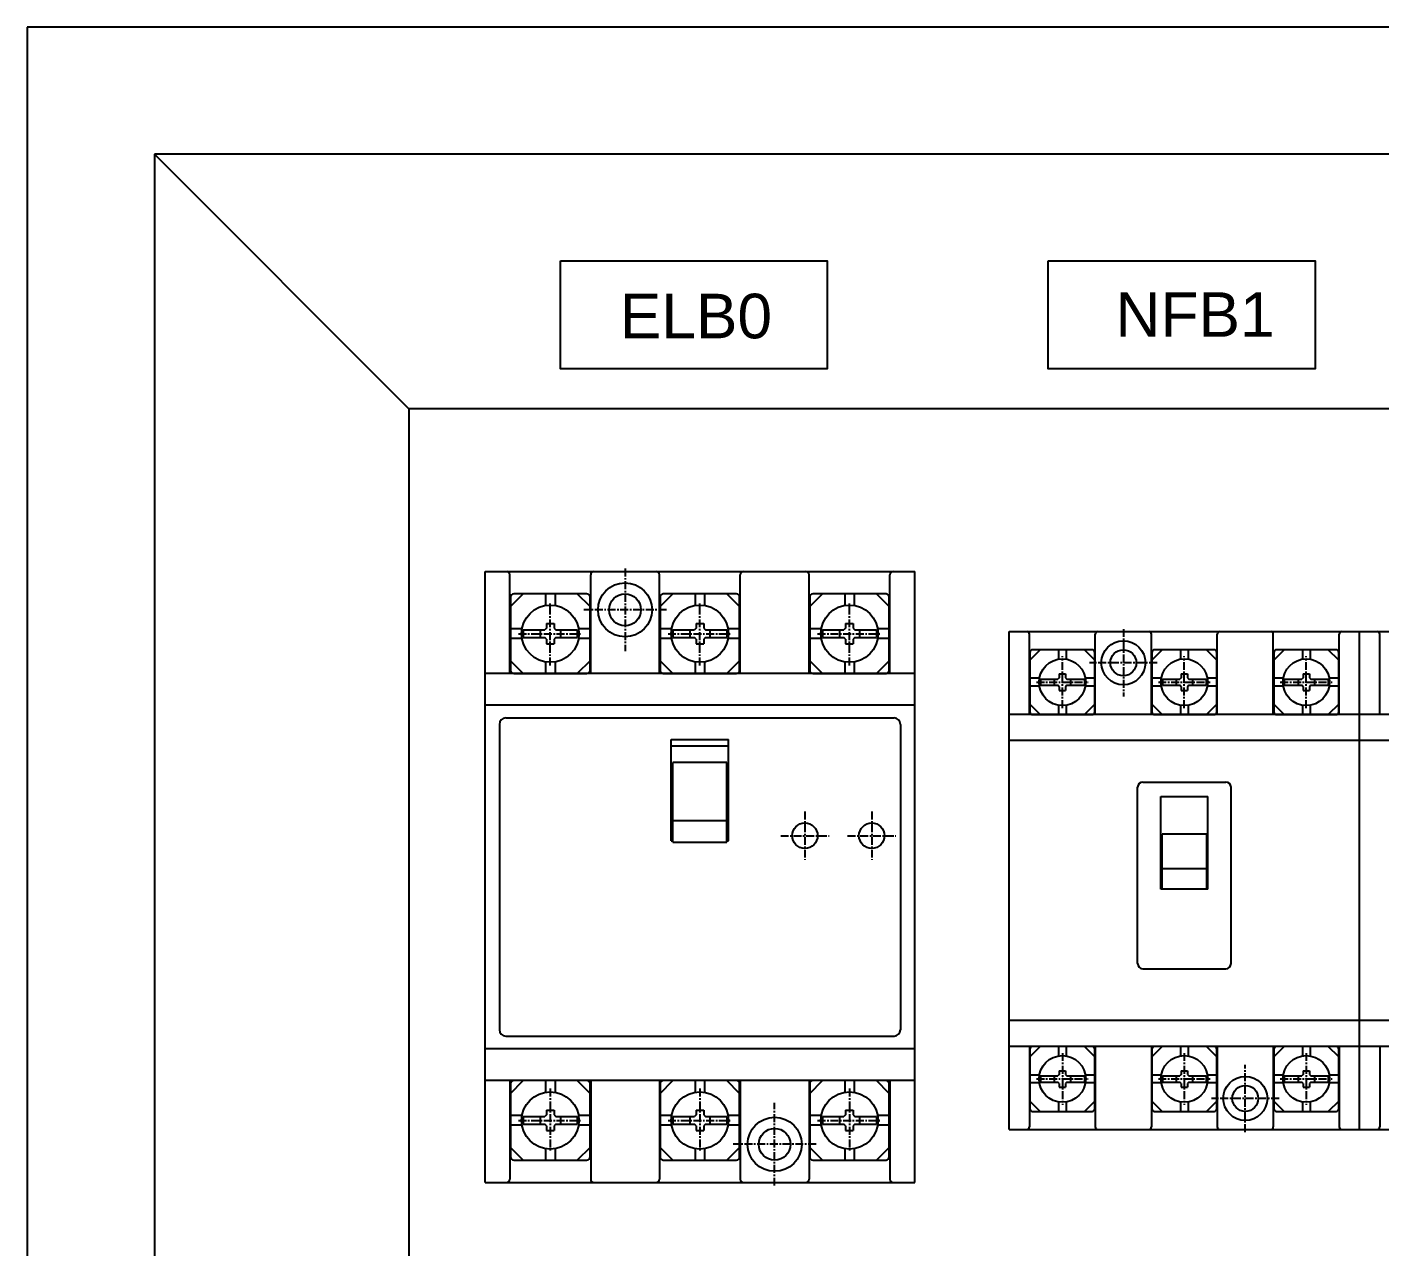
# Model space of a CAD drawing. Header units: millimetres. Extents: x 12275 to 14043, y 11466 to 13479.
# Drawn here: x 12834.3 to 13046.8, y 13168.9 to 13360.6 of the extents above; entities that cross this region are included whole.
import ezdxf

# ---------------------------------------------------------------- set-up
doc = ezdxf.new("R2010")
doc.units = ezdxf.units.MM
doc.linetypes.add('CENTER', pattern=[2, 1.25, -0.25, 0.25, -0.25])
for name, color, linetype in [('10', 4, 'Continuous'), ('13', 7, 'Continuous'), ('17', 2, 'CENTER'), ('24', 2, 'Continuous')]:
    doc.layers.add(name, color=color, linetype=linetype)
doc.styles.get("Standard").update_dxf_attribs({"font": 'arial.ttf'})

msp = doc.modelspace()

# ---------------------------------------------------------------- linework, layer by layer
at = {"color": 0}
for p, q in [((13334.27028, 13360.64673), (12834.27028, 13360.64673)), ((12834.27028, 13360.64673), (12834.27028, 12660.64673)), ((13314.27028, 13340.64673), (12854.27028, 13340.64673)), ((12854.27028, 13340.64673), (12854.27028, 12680.64673)), ((12854.27028, 13340.64673), (12894.27028, 13300.64673)), ((13274.27028, 13300.64673), (12894.27028, 13300.64673)), ((12894.27028, 13300.64673), (12894.27028, 12720.64673))]:
    msp.add_line(p, q, dxfattribs=at)
for points in [[(12918.05444, 13323.92623), (12959.95191, 13323.92623), (12959.95191, 13306.95059), (12918.05444, 13306.95059)], [(12994.70506, 13323.92623), (13036.60253, 13323.92623), (13036.60253, 13306.95059), (12994.70506, 13306.95059)]]:
    msp.add_lwpolyline(points, close=True, dxfattribs=at)
at = {"layer": '10', "color": 0, "linetype": 'Continuous'}
for p, q in [((12906.21591, 13179.04838), (12906.21591, 13275.04838)), ((12906.21591, 13275.04838), (12973.71591, 13275.04838)), ((12973.71591, 13179.04838), (12973.71591, 13275.04838)), ((12910.11591, 13259.04838), (12910.11591, 13274.54838)), ((12922.81591, 13259.04838), (12922.81591, 13274.54838)), ((12933.61591, 13259.04838), (12933.61591, 13274.54838)), ((12946.31591, 13259.04838), (12946.31591, 13274.54838)), ((12957.11591, 13259.04838), (12957.11591, 13274.54838)), ((12969.81591, 13259.04838), (12969.81591, 13274.54838)), ((12988.56077, 13187.36731), (12988.56077, 13265.62331)), ((12988.56077, 13265.62331), (13043.58452, 13265.62331)), ((12991.73992, 13252.58064), (12991.73992, 13265.21573)), ((13002.09253, 13252.58064), (13002.09253, 13265.21573)), ((13010.89633, 13252.58064), (13010.89633, 13265.21573)), ((13021.24895, 13252.58064), (13021.24895, 13265.21573)), ((13030.05275, 13252.58064), (13030.05275, 13265.21573)), ((13040.40537, 13252.58064), (13040.40537, 13265.21573)), ((13043.58452, 13187.36731), (13043.58452, 13265.62331)), ((13043.58452, 13187.36731), (13043.58452, 13265.62331)), ((13043.58452, 13265.62331), (13098.60827, 13265.62331)), ((13046.76367, 13252.58064), (13046.76367, 13265.21573)), ((12973.71591, 13259.04838), (12906.21591, 13259.04838)), ((12973.71591, 13254.04838), (12906.21591, 13254.04838)), ((12909.46591, 13252.04838), (12970.46591, 13252.04838)), ((13043.58452, 13252.58064), (12988.56077, 13252.58064)), ((13098.60827, 13252.58064), (13043.58452, 13252.58064)), ((12908.46591, 13251.04838), (12908.46591, 13203.04838)), ((12971.46591, 13251.04838), (12971.46591, 13203.04838)), ((12935.46591, 13248.6484), (12944.46591, 13248.6484)), ((12935.46591, 13232.7484), (12935.46591, 13248.6484)), ((12935.46591, 13247.67376), (12935.66591, 13247.67376)), ((12935.66591, 13247.67376), (12944.46591, 13247.67376)), ((12944.46591, 13232.7484), (12944.46591, 13248.6484)), ((13043.58452, 13248.50481), (12988.56077, 13248.50481)), ((13098.60827, 13248.50481), (13043.58452, 13248.50481)), ((12944.21591, 13245.06128), (12935.71591, 13245.06128)), ((12935.71591, 13232.54836), (12935.71591, 13245.06128)), ((12944.21591, 13232.54836), (12944.21591, 13245.06128)), ((13008.73614, 13213.45264), (13008.73614, 13241.16831)), ((13009.55131, 13241.98347), (13022.59398, 13241.98347)), ((13023.40914, 13213.45264), (13023.40914, 13241.16831)), ((13012.40439, 13225.1388), (13012.40439, 13239.70101)), ((13012.40439, 13239.70101), (13019.74089, 13239.70101)), ((13019.74089, 13225.1388), (13019.74089, 13239.70101)), ((12944.21591, 13235.87916), (12935.71591, 13235.87916)), ((12935.46591, 13232.7484), (12935.71591, 13232.7484)), ((12935.71591, 13232.54836), (12944.21591, 13232.54836)), ((12944.21591, 13232.7484), (12944.46591, 13232.7484)), ((13012.60818, 13225.1388), (13012.60818, 13233.80133)), ((13019.5371, 13233.80133), (13012.60818, 13233.80133)), ((13019.5371, 13233.80133), (13019.5371, 13225.1388)), ((13019.5371, 13228.34712), (13012.60818, 13228.34712)), ((13019.74089, 13225.1388), (13012.40439, 13225.1388)), ((13009.55131, 13212.63747), (13022.59398, 13212.63747)), ((13043.58452, 13204.48581), (12988.56077, 13204.48581)), ((13098.60827, 13204.48581), (13043.58452, 13204.48581)), ((12909.46591, 13202.04838), (12970.46591, 13202.04838)), ((12973.71591, 13200.04838), (12906.21591, 13200.04838)), ((13043.58452, 13200.40997), (12988.56077, 13200.40997)), ((12991.73992, 13200.40997), (12991.73992, 13187.77489)), ((13002.09253, 13200.40997), (13002.09253, 13187.77489)), ((13010.89633, 13200.40997), (13010.89633, 13187.77489)), ((13021.24895, 13200.40997), (13021.24895, 13187.77489)), ((13030.05275, 13200.40997), (13030.05275, 13187.77489)), ((13040.40537, 13200.40997), (13040.40537, 13187.77489)), ((13098.60827, 13200.40997), (13043.58452, 13200.40997)), ((13046.76367, 13200.40997), (13046.76367, 13187.77489)), ((12973.71591, 13195.04838), (12906.21591, 13195.04838)), ((12910.11591, 13195.04838), (12910.11591, 13179.54838)), ((12922.81591, 13195.04838), (12922.81591, 13179.54838)), ((12933.61591, 13195.04838), (12933.61591, 13179.54838)), ((12946.31591, 13195.04838), (12946.31591, 13179.54838)), ((12957.11591, 13195.04838), (12957.11591, 13179.54838)), ((12969.81591, 13195.04838), (12969.81591, 13179.54838)), ((12988.56077, 13187.36731), (13043.58452, 13187.36731)), ((13043.58452, 13187.36731), (13098.60827, 13187.36731)), ((12906.21591, 13179.04838), (12973.71591, 13179.04838))]:
    msp.add_line(p, q, dxfattribs=at)
at = {"layer": '10', "color": 0, "linetype": 'CENTER'}
for p, q in [((12928.21591, 13275.54838), (12928.21591, 13262.54838)), ((12934.71591, 13269.04838), (12921.71591, 13269.04838)), ((13006.49443, 13266.03089), (13006.49443, 13255.43372)), ((13011.79302, 13260.73231), (13001.19585, 13260.73231)), ((12956.46591, 13237.34959), (12956.46591, 13229.74717)), ((12966.96591, 13237.34959), (12966.96591, 13229.74717)), ((12952.6647, 13233.54838), (12960.26712, 13233.54838)), ((12963.1647, 13233.54838), (12970.76712, 13233.54838)), ((13025.65085, 13186.95972), (13025.65085, 13197.55689)), ((13030.94943, 13192.25831), (13020.35227, 13192.25831)), ((12951.71591, 13178.54838), (12951.71591, 13191.54838)), ((12958.21591, 13185.04838), (12945.21591, 13185.04838))]:
    msp.add_line(p, q, dxfattribs=at)
at = {"layer": '10', "color": 0, "linetype": 'Continuous'}
for centre, radius in [((12928.21591, 13269.04838), 4.25), ((12928.21591, 13269.04838), 2.5), ((13006.49443, 13260.73231), 3.46446), ((13006.49443, 13260.73231), 2.03792), ((12956.46591, 13233.54838), 2), ((12966.96591, 13233.54838), 2), ((13025.65085, 13192.25831), 3.46446), ((13025.65085, 13192.25831), 2.03792), ((12951.71591, 13185.04838), 4.25), ((12951.71591, 13185.04838), 2.5)]:
    msp.add_circle(centre, radius, dxfattribs=at)
for centre, radius, start, end in [((12909.61591, 13274.54838), 0.5, 0, 90), ((12923.31591, 13274.54838), 0.5, 90, 180), ((12933.11591, 13274.54838), 0.5, 0, 90), ((12946.81591, 13274.54838), 0.5, 90, 180), ((12956.61591, 13274.54838), 0.5, 0, 90), ((12970.31591, 13274.54838), 0.5, 90, 180), ((12991.33233, 13265.21573), 0.40758, 0, 90), ((13002.50012, 13265.21573), 0.40758, 90, 180), ((13010.48875, 13265.21573), 0.40758, 0, 90), ((13021.65653, 13265.21573), 0.40758, 90, 180), ((13029.64517, 13265.21573), 0.40758, 0, 90), ((13040.81295, 13265.21573), 0.40758, 90, 180), ((13046.35609, 13265.21573), 0.40758, 0, 90), ((12909.46591, 13251.04838), 1, 90, 180), ((12970.46591, 13251.04838), 1, 0, 90), ((13009.55131, 13241.16831), 0.81517, 90, 180), ((13022.59398, 13241.16831), 0.81517, 0, 90), ((13009.55131, 13213.45264), 0.81517, 180, 270), ((13022.59398, 13213.45264), 0.81517, 270, 0), ((12909.46591, 13203.04838), 1, 180, 270), ((12970.46591, 13203.04838), 1, 270, 0), ((12991.33233, 13187.77489), 0.40758, 270, 0), ((13002.50012, 13187.77489), 0.40758, 180, 270), ((13010.48875, 13187.77489), 0.40758, 270, 0), ((13021.65653, 13187.77489), 0.40758, 180, 270), ((13029.64517, 13187.77489), 0.40758, 270, 0), ((13040.81295, 13187.77489), 0.40758, 180, 270), ((13046.35609, 13187.77489), 0.40758, 270, 0), ((12909.61591, 13179.54838), 0.5, 270, 0), ((12923.31591, 13179.54838), 0.5, 180, 270), ((12933.11591, 13179.54838), 0.5, 270, 0), ((12946.81591, 13179.54838), 0.5, 180, 270), ((12956.61591, 13179.54838), 0.5, 270, 0), ((12970.31591, 13179.54838), 0.5, 180, 270)]:
    msp.add_arc(centre, radius, start, end, dxfattribs=at)
at = {"layer": '13', "color": 0, "linetype": 'Continuous'}
for p, q in [((12909.46591, 13252.04838), (12970.46591, 13252.04838)), ((12908.46591, 13251.04838), (12908.46591, 13203.04838)), ((12971.46591, 13251.04838), (12971.46591, 13203.04838)), ((12935.46591, 13248.6484), (12944.46591, 13248.6484)), ((12935.46591, 13232.7484), (12935.46591, 13248.6484)), ((12935.46591, 13247.67376), (12935.66591, 13247.67376)), ((12935.66591, 13247.67376), (12944.46591, 13247.67376)), ((12944.46591, 13232.7484), (12944.46591, 13248.6484)), ((12944.21591, 13245.06128), (12935.71591, 13245.06128)), ((12935.71591, 13232.54836), (12935.71591, 13245.06128)), ((12944.21591, 13232.54836), (12944.21591, 13245.06128)), ((13008.73614, 13213.45264), (13008.73614, 13241.16831)), ((13009.55131, 13241.98347), (13022.59398, 13241.98347)), ((13023.40914, 13213.45264), (13023.40914, 13241.16831)), ((13012.40439, 13225.1388), (13012.40439, 13239.70101)), ((13012.40439, 13239.70101), (13019.74089, 13239.70101)), ((13019.74089, 13225.1388), (13019.74089, 13239.70101)), ((12944.21591, 13235.87916), (12935.71591, 13235.87916)), ((12935.46591, 13232.7484), (12935.71591, 13232.7484)), ((12935.71591, 13232.54836), (12944.21591, 13232.54836)), ((12944.21591, 13232.7484), (12944.46591, 13232.7484)), ((13012.60818, 13225.1388), (13012.60818, 13233.80133)), ((13019.5371, 13233.80133), (13012.60818, 13233.80133)), ((13019.5371, 13233.80133), (13019.5371, 13225.1388)), ((13019.5371, 13228.34712), (13012.60818, 13228.34712)), ((13019.74089, 13225.1388), (13012.40439, 13225.1388)), ((13009.55131, 13212.63747), (13022.59398, 13212.63747)), ((12909.46591, 13202.04838), (12970.46591, 13202.04838))]:
    msp.add_line(p, q, dxfattribs=at)
at = {"layer": '13', "color": 0, "linetype": 'CENTER'}
for p, q in [((12956.46591, 13237.34959), (12956.46591, 13229.74717)), ((12966.96591, 13237.34959), (12966.96591, 13229.74717)), ((12952.6647, 13233.54838), (12960.26712, 13233.54838)), ((12963.1647, 13233.54838), (12970.76712, 13233.54838))]:
    msp.add_line(p, q, dxfattribs=at)
at = {"layer": '13', "color": 0, "linetype": 'Continuous'}
for centre in [(12956.46591, 13233.54838), (12966.96591, 13233.54838)]:
    msp.add_circle(centre, 2, dxfattribs=at)
for centre, radius, start, end in [((12909.46591, 13251.04838), 1, 90, 180), ((12970.46591, 13251.04838), 1, 0, 90), ((13009.55131, 13241.16831), 0.81517, 90, 180), ((13022.59398, 13241.16831), 0.81517, 0, 90), ((13009.55131, 13213.45264), 0.81517, 180, 270), ((13022.59398, 13213.45264), 0.81517, 270, 0), ((12909.46591, 13203.04838), 1, 180, 270), ((12970.46591, 13203.04838), 1, 270, 0)]:
    msp.add_arc(centre, radius, start, end, dxfattribs=at)
at = {"layer": '17', "color": 0, "linetype": 'CENTER'}
for p, q in [((12916.46591, 13260.29838), (12916.46591, 13270.29838)), ((12939.96591, 13260.29838), (12939.96591, 13270.29838)), ((12963.46591, 13260.29838), (12963.46591, 13270.29838)), ((12911.46591, 13265.29838), (12921.46591, 13265.29838)), ((12934.96591, 13265.29838), (12944.96591, 13265.29838)), ((12958.46591, 13265.29838), (12968.46591, 13265.29838)), ((12996.91622, 13253.5996), (12996.91622, 13261.75127)), ((13016.07264, 13253.5996), (13016.07264, 13261.75127)), ((13035.22906, 13253.5996), (13035.22906, 13261.75127)), ((12992.84039, 13257.67543), (13000.99206, 13257.67543)), ((13011.99681, 13257.67543), (13020.14848, 13257.67543)), ((13031.15323, 13257.67543), (13039.30489, 13257.67543)), ((12996.91622, 13199.39101), (12996.91622, 13191.23935)), ((13016.07264, 13199.39101), (13016.07264, 13191.23935)), ((13035.22906, 13199.39101), (13035.22906, 13191.23935)), ((12992.84039, 13195.31518), (13000.99206, 13195.31518)), ((13011.99681, 13195.31518), (13020.14848, 13195.31518)), ((13031.15323, 13195.31518), (13039.30489, 13195.31518)), ((12916.46591, 13193.79838), (12916.46591, 13183.79838)), ((12939.96591, 13193.79838), (12939.96591, 13183.79838)), ((12963.46591, 13193.79838), (12963.46591, 13183.79838)), ((12911.46591, 13188.79838), (12921.46591, 13188.79838)), ((12934.96591, 13188.79838), (12944.96591, 13188.79838)), ((12958.46591, 13188.79838), (12968.46591, 13188.79838))]:
    msp.add_line(p, q, dxfattribs=at)
at = {"layer": '24', "color": 0, "linetype": 'Continuous'}
for p, q in [((12910.21591, 13269.54838), (12912.21591, 13271.54838)), ((12910.21591, 13271.04838), (12910.21591, 13259.54838)), ((12922.21591, 13271.54838), (12910.71591, 13271.54838)), ((12915.71591, 13271.54838), (12915.71591, 13269.73544)), ((12917.21591, 13271.54838), (12917.21591, 13269.73544)), ((12922.71591, 13269.54838), (12920.71591, 13271.54838)), ((12922.71591, 13259.54838), (12922.71591, 13271.04838)), ((12933.71591, 13269.54838), (12935.71591, 13271.54838)), ((12933.71591, 13271.04838), (12933.71591, 13259.54838)), ((12945.71591, 13271.54838), (12934.21591, 13271.54838)), ((12939.21591, 13271.54838), (12939.21591, 13269.73544)), ((12940.71591, 13271.54838), (12940.71591, 13269.73544)), ((12946.21591, 13269.54838), (12944.21591, 13271.54838)), ((12946.21591, 13259.54838), (12946.21591, 13271.04838)), ((12957.21591, 13269.54838), (12959.21591, 13271.54838)), ((12957.21591, 13271.04838), (12957.21591, 13259.54838)), ((12969.21591, 13271.54838), (12957.71591, 13271.54838)), ((12962.71591, 13271.54838), (12962.71591, 13269.73544)), ((12964.21591, 13271.54838), (12964.21591, 13269.73544)), ((12969.71591, 13269.54838), (12967.71591, 13271.54838)), ((12969.71591, 13259.54838), (12969.71591, 13271.04838)), ((12915.86591, 13266.88661), (12915.86591, 13266.16502)), ((12915.86591, 13266.88661), (12917.06591, 13266.88661)), ((12917.06591, 13266.88661), (12917.06591, 13266.16502)), ((12939.36591, 13266.88661), (12940.56591, 13266.88661)), ((12939.36591, 13266.88661), (12939.36591, 13266.16502)), ((12940.56591, 13266.88661), (12940.56591, 13266.16502)), ((12962.86591, 13266.88661), (12962.86591, 13266.16502)), ((12962.86591, 13266.88661), (12964.06591, 13266.88661)), ((12964.06591, 13266.88661), (12964.06591, 13266.16502)), ((12912.02885, 13266.04838), (12910.21591, 13266.04838)), ((12912.02885, 13264.54838), (12910.21591, 13264.54838)), ((12912.23061, 13265.89838), (12915.59926, 13265.89838)), ((12912.23061, 13265.89838), (12912.23061, 13264.69838)), ((12912.23061, 13264.69838), (12915.59926, 13264.69838)), ((12914.87767, 13265.89838), (12914.87767, 13264.69838)), ((12915.86591, 13266.16502), (12915.59926, 13265.89838)), ((12915.86591, 13264.43174), (12915.59926, 13264.69838)), ((12915.86591, 13264.43174), (12915.86591, 13263.71014)), ((12917.06591, 13266.16502), (12917.33255, 13265.89838)), ((12917.33255, 13264.69838), (12917.06591, 13264.43174)), ((12917.06591, 13264.43174), (12917.06591, 13263.71014)), ((12917.33255, 13265.89838), (12920.7012, 13265.89838)), ((12917.33255, 13264.69838), (12920.7012, 13264.69838)), ((12918.05414, 13265.89838), (12918.05414, 13264.69838)), ((12920.7012, 13265.89838), (12920.7012, 13264.69838)), ((12922.71591, 13266.04838), (12920.90297, 13266.04838)), ((12922.71591, 13264.54838), (12920.90297, 13264.54838)), ((12935.52885, 13266.04838), (12933.71591, 13266.04838)), ((12935.52885, 13264.54838), (12933.71591, 13264.54838)), ((12935.73061, 13265.89838), (12939.09926, 13265.89838)), ((12935.73061, 13265.89838), (12935.73061, 13264.69838)), ((12935.73061, 13264.69838), (12939.09926, 13264.69838)), ((12938.37767, 13265.89838), (12938.37767, 13264.69838)), ((12939.36591, 13266.16502), (12939.09926, 13265.89838)), ((12939.36591, 13264.43174), (12939.09926, 13264.69838)), ((12939.36591, 13264.43174), (12939.36591, 13263.71014)), ((12940.56591, 13266.16502), (12940.83255, 13265.89838)), ((12940.83255, 13264.69838), (12940.56591, 13264.43174)), ((12940.56591, 13264.43174), (12940.56591, 13263.71014)), ((12940.83255, 13265.89838), (12944.2012, 13265.89838)), ((12940.83255, 13264.69838), (12944.2012, 13264.69838)), ((12941.55414, 13265.89838), (12941.55414, 13264.69838)), ((12944.2012, 13265.89838), (12944.2012, 13264.69838)), ((12946.21591, 13266.04838), (12944.40297, 13266.04838)), ((12946.21591, 13264.54838), (12944.40297, 13264.54838)), ((12959.02885, 13266.04838), (12957.21591, 13266.04838)), ((12959.02885, 13264.54838), (12957.21591, 13264.54838)), ((12959.23061, 13265.89838), (12962.59926, 13265.89838)), ((12959.23061, 13265.89838), (12959.23061, 13264.69838)), ((12959.23061, 13264.69838), (12962.59926, 13264.69838)), ((12961.87767, 13265.89838), (12961.87767, 13264.69838)), ((12962.86591, 13266.16502), (12962.59926, 13265.89838)), ((12962.86591, 13264.43174), (12962.59926, 13264.69838)), ((12962.86591, 13264.43174), (12962.86591, 13263.71014)), ((12964.06591, 13266.16502), (12964.33255, 13265.89838)), ((12964.33255, 13264.69838), (12964.06591, 13264.43174)), ((12964.06591, 13264.43174), (12964.06591, 13263.71014)), ((12964.33255, 13265.89838), (12967.7012, 13265.89838)), ((12964.33255, 13264.69838), (12967.7012, 13264.69838)), ((12965.05414, 13265.89838), (12965.05414, 13264.69838)), ((12967.7012, 13265.89838), (12967.7012, 13264.69838)), ((12969.71591, 13266.04838), (12967.90297, 13266.04838)), ((12969.71591, 13264.54838), (12967.90297, 13264.54838)), ((12915.86591, 13263.71014), (12917.06591, 13263.71014)), ((12939.36591, 13263.71014), (12940.56591, 13263.71014)), ((12962.86591, 13263.71014), (12964.06591, 13263.71014)), ((12991.82143, 13261.13989), (12993.45177, 13262.77023)), ((12991.82143, 13262.36264), (12991.82143, 13252.98822)), ((13001.60343, 13262.77023), (12992.22902, 13262.77023)), ((12996.30485, 13262.77023), (12996.30485, 13261.29238)), ((12997.5276, 13262.77023), (12997.5276, 13261.29238)), ((13002.01102, 13261.13989), (13000.38068, 13262.77023)), ((13002.01102, 13252.98822), (13002.01102, 13262.36264)), ((13010.97785, 13261.13989), (13012.60818, 13262.77023)), ((13010.97785, 13262.36264), (13010.97785, 13252.98822)), ((13020.75985, 13262.77023), (13011.38543, 13262.77023)), ((13015.46127, 13262.77023), (13015.46127, 13261.29238)), ((13016.68402, 13262.77023), (13016.68402, 13261.29238)), ((13021.16743, 13261.13989), (13019.5371, 13262.77023)), ((13021.16743, 13252.98822), (13021.16743, 13262.36264)), ((13030.13427, 13261.13989), (13031.7646, 13262.77023)), ((13030.13427, 13262.36264), (13030.13427, 13252.98822)), ((13039.91627, 13262.77023), (13030.54185, 13262.77023)), ((13034.61768, 13262.77023), (13034.61768, 13261.29238)), ((13035.84043, 13262.77023), (13035.84043, 13261.29238)), ((13040.32385, 13261.13989), (13038.69352, 13262.77023)), ((13040.32385, 13252.98822), (13040.32385, 13262.36264)), ((12910.21591, 13261.04838), (12912.21591, 13259.04838)), ((12915.71591, 13260.86132), (12915.71591, 13259.04838)), ((12917.21591, 13260.86132), (12917.21591, 13259.04838)), ((12922.71591, 13261.04838), (12920.71591, 13259.04838)), ((12933.71591, 13261.04838), (12935.71591, 13259.04838)), ((12939.21591, 13260.86132), (12939.21591, 13259.04838)), ((12940.71591, 13260.86132), (12940.71591, 13259.04838)), ((12946.21591, 13261.04838), (12944.21591, 13259.04838)), ((12957.21591, 13261.04838), (12959.21591, 13259.04838)), ((12962.71591, 13260.86132), (12962.71591, 13259.04838)), ((12964.21591, 13260.86132), (12964.21591, 13259.04838)), ((12969.71591, 13261.04838), (12967.71591, 13259.04838)), ((12910.71591, 13259.04838), (12922.21591, 13259.04838)), ((12934.21591, 13259.04838), (12945.71591, 13259.04838)), ((12957.71591, 13259.04838), (12969.21591, 13259.04838)), ((12993.29928, 13258.28681), (12991.82143, 13258.28681)), ((12993.46375, 13258.16453), (12996.20976, 13258.16453)), ((12993.46375, 13258.16453), (12993.46375, 13257.18633)), ((12995.62154, 13258.16453), (12995.62154, 13257.18633)), ((12996.42712, 13258.38189), (12996.20976, 13258.16453)), ((12996.42712, 13258.97011), (12996.42712, 13258.38189)), ((12996.42712, 13258.97011), (12997.40532, 13258.97011)), ((12997.40532, 13258.97011), (12997.40532, 13258.38189)), ((12997.40532, 13258.38189), (12997.62268, 13258.16453)), ((12997.62268, 13258.16453), (13000.36869, 13258.16453)), ((12998.2109, 13258.16453), (12998.2109, 13257.18633)), ((13000.36869, 13258.16453), (13000.36869, 13257.18633)), ((13002.01102, 13258.28681), (13000.53317, 13258.28681)), ((13012.4557, 13258.28681), (13010.97785, 13258.28681)), ((13012.62017, 13258.16453), (13015.36618, 13258.16453)), ((13012.62017, 13258.16453), (13012.62017, 13257.18633)), ((13014.77796, 13258.16453), (13014.77796, 13257.18633)), ((13015.58354, 13258.38189), (13015.36618, 13258.16453)), ((13015.58354, 13258.97011), (13015.58354, 13258.38189)), ((13015.58354, 13258.97011), (13016.56174, 13258.97011)), ((13016.56174, 13258.97011), (13016.56174, 13258.38189)), ((13016.56174, 13258.38189), (13016.7791, 13258.16453)), ((13016.7791, 13258.16453), (13019.52511, 13258.16453)), ((13017.36731, 13258.16453), (13017.36731, 13257.18633)), ((13019.52511, 13258.16453), (13019.52511, 13257.18633)), ((13021.16743, 13258.28681), (13019.68959, 13258.28681)), ((13031.61212, 13258.28681), (13030.13427, 13258.28681)), ((13031.77658, 13258.16453), (13034.52259, 13258.16453)), ((13031.77658, 13258.16453), (13031.77658, 13257.18633)), ((13033.93438, 13258.16453), (13033.93438, 13257.18633)), ((13034.73996, 13258.38189), (13034.52259, 13258.16453)), ((13034.73996, 13258.97011), (13034.73996, 13258.38189)), ((13034.73996, 13258.97011), (13035.71816, 13258.97011)), ((13035.71816, 13258.97011), (13035.71816, 13258.38189)), ((13035.71816, 13258.38189), (13035.93552, 13258.16453)), ((13035.93552, 13258.16453), (13038.68153, 13258.16453)), ((13036.52373, 13258.16453), (13036.52373, 13257.18633)), ((13038.68153, 13258.16453), (13038.68153, 13257.18633)), ((13040.32385, 13258.28681), (13038.846, 13258.28681)), ((12993.29928, 13257.06406), (12991.82143, 13257.06406)), ((12993.46375, 13257.18633), (12996.20976, 13257.18633)), ((12996.42712, 13256.96898), (12996.20976, 13257.18633)), ((12996.42712, 13256.96898), (12996.42712, 13256.38075)), ((12996.42712, 13256.38075), (12997.40532, 13256.38075)), ((12997.62268, 13257.18633), (12997.40532, 13256.96898)), ((12997.40532, 13256.96898), (12997.40532, 13256.38075)), ((12997.62268, 13257.18633), (13000.36869, 13257.18633)), ((13002.01102, 13257.06406), (13000.53317, 13257.06406)), ((13012.4557, 13257.06406), (13010.97785, 13257.06406)), ((13012.62017, 13257.18633), (13015.36618, 13257.18633)), ((13015.58354, 13256.96898), (13015.36618, 13257.18633)), ((13015.58354, 13256.96898), (13015.58354, 13256.38075)), ((13015.58354, 13256.38075), (13016.56174, 13256.38075)), ((13016.7791, 13257.18633), (13016.56174, 13256.96898)), ((13016.56174, 13256.96898), (13016.56174, 13256.38075)), ((13016.7791, 13257.18633), (13019.52511, 13257.18633)), ((13021.16743, 13257.06406), (13019.68959, 13257.06406)), ((13031.61212, 13257.06406), (13030.13427, 13257.06406)), ((13031.77658, 13257.18633), (13034.52259, 13257.18633)), ((13034.73996, 13256.96898), (13034.52259, 13257.18633)), ((13034.73996, 13256.96898), (13034.73996, 13256.38075)), ((13034.73996, 13256.38075), (13035.71816, 13256.38075)), ((13035.93552, 13257.18633), (13035.71816, 13256.96898)), ((13035.71816, 13256.96898), (13035.71816, 13256.38075)), ((13035.93552, 13257.18633), (13038.68153, 13257.18633)), ((13040.32385, 13257.06406), (13038.846, 13257.06406)), ((12991.82143, 13254.21097), (12993.45177, 13252.58064)), ((12996.30485, 13254.05849), (12996.30485, 13252.58064)), ((12997.5276, 13254.05849), (12997.5276, 13252.58064)), ((13002.01102, 13254.21097), (13000.38068, 13252.58064)), ((13010.97785, 13254.21097), (13012.60818, 13252.58064)), ((13015.46127, 13254.05849), (13015.46127, 13252.58064)), ((13016.68402, 13254.05849), (13016.68402, 13252.58064)), ((13021.16743, 13254.21097), (13019.5371, 13252.58064)), ((13030.13427, 13254.21097), (13031.7646, 13252.58064)), ((13034.61768, 13254.05849), (13034.61768, 13252.58064)), ((13035.84043, 13254.05849), (13035.84043, 13252.58064)), ((13040.32385, 13254.21097), (13038.69352, 13252.58064)), ((12992.22902, 13252.58064), (13001.60343, 13252.58064)), ((13011.38543, 13252.58064), (13020.75985, 13252.58064)), ((13030.54185, 13252.58064), (13039.91627, 13252.58064)), ((12991.82143, 13198.77964), (12993.45177, 13200.40997)), ((12991.82143, 13200.00239), (12991.82143, 13190.62797)), ((13001.60343, 13200.40997), (12992.22902, 13200.40997)), ((12996.30485, 13200.40997), (12996.30485, 13198.93212)), ((12997.5276, 13200.40997), (12997.5276, 13198.93212)), ((13002.01102, 13198.77964), (13000.38068, 13200.40997)), ((13002.01102, 13190.62797), (13002.01102, 13200.00239)), ((13010.97785, 13198.77964), (13012.60818, 13200.40997)), ((13010.97785, 13200.00239), (13010.97785, 13190.62797)), ((13020.75985, 13200.40997), (13011.38543, 13200.40997)), ((13015.46127, 13200.40997), (13015.46127, 13198.93212)), ((13016.68402, 13200.40997), (13016.68402, 13198.93212)), ((13021.16743, 13198.77964), (13019.5371, 13200.40997)), ((13021.16743, 13190.62797), (13021.16743, 13200.00239)), ((13030.13427, 13198.77964), (13031.7646, 13200.40997)), ((13030.13427, 13200.00239), (13030.13427, 13190.62797)), ((13039.91627, 13200.40997), (13030.54185, 13200.40997)), ((13034.61768, 13200.40997), (13034.61768, 13198.93212)), ((13035.84043, 13200.40997), (13035.84043, 13198.93212)), ((13040.32385, 13198.77964), (13038.69352, 13200.40997)), ((13040.32385, 13190.62797), (13040.32385, 13200.00239)), ((12996.42712, 13196.60985), (12996.42712, 13196.02164)), ((12996.42712, 13196.60985), (12997.40532, 13196.60985)), ((12997.40532, 13196.60985), (12997.40532, 13196.02164)), ((13015.58354, 13196.60985), (13015.58354, 13196.02164)), ((13015.58354, 13196.60985), (13016.56174, 13196.60985)), ((13016.56174, 13196.60985), (13016.56174, 13196.02164)), ((13034.73996, 13196.60985), (13034.73996, 13196.02164)), ((13034.73996, 13196.60985), (13035.71816, 13196.60985)), ((13035.71816, 13196.60985), (13035.71816, 13196.02164)), ((12910.21591, 13193.04838), (12912.21591, 13195.04838)), ((12910.21591, 13194.54838), (12910.21591, 13183.04838)), ((12922.21591, 13195.04838), (12910.71591, 13195.04838)), ((12915.71591, 13195.04838), (12915.71591, 13193.23544)), ((12917.21591, 13195.04838), (12917.21591, 13193.23544)), ((12922.71591, 13193.04838), (12920.71591, 13195.04838)), ((12922.71591, 13183.04838), (12922.71591, 13194.54838)), ((12933.71591, 13193.04838), (12935.71591, 13195.04838)), ((12933.71591, 13194.54838), (12933.71591, 13183.04838)), ((12945.71591, 13195.04838), (12934.21591, 13195.04838)), ((12939.21591, 13195.04838), (12939.21591, 13193.23544)), ((12940.71591, 13195.04838), (12940.71591, 13193.23544)), ((12946.21591, 13193.04838), (12944.21591, 13195.04838)), ((12946.21591, 13183.04838), (12946.21591, 13194.54838)), ((12957.21591, 13193.04838), (12959.21591, 13195.04838)), ((12957.21591, 13194.54838), (12957.21591, 13183.04838)), ((12969.21591, 13195.04838), (12957.71591, 13195.04838)), ((12962.71591, 13195.04838), (12962.71591, 13193.23544)), ((12964.21591, 13195.04838), (12964.21591, 13193.23544)), ((12969.71591, 13193.04838), (12967.71591, 13195.04838)), ((12969.71591, 13183.04838), (12969.71591, 13194.54838)), ((12993.29928, 13195.92656), (12991.82143, 13195.92656)), ((12993.29928, 13194.70381), (12991.82143, 13194.70381)), ((12993.46375, 13195.80428), (12996.20976, 13195.80428)), ((12993.46375, 13195.80428), (12993.46375, 13194.82608)), ((12993.46375, 13194.82608), (12996.20976, 13194.82608)), ((12995.62154, 13195.80428), (12995.62154, 13194.82608)), ((12996.42712, 13196.02164), (12996.20976, 13195.80428)), ((12996.42712, 13194.60872), (12996.20976, 13194.82608)), ((12996.42712, 13194.60872), (12996.42712, 13194.0205)), ((12997.40532, 13196.02164), (12997.62268, 13195.80428)), ((12997.62268, 13194.82608), (12997.40532, 13194.60872)), ((12997.40532, 13194.60872), (12997.40532, 13194.0205)), ((12997.62268, 13195.80428), (13000.36869, 13195.80428)), ((12997.62268, 13194.82608), (13000.36869, 13194.82608)), ((12998.2109, 13195.80428), (12998.2109, 13194.82608)), ((13000.36869, 13195.80428), (13000.36869, 13194.82608)), ((13002.01102, 13195.92656), (13000.53317, 13195.92656)), ((13002.01102, 13194.70381), (13000.53317, 13194.70381)), ((13012.4557, 13195.92656), (13010.97785, 13195.92656)), ((13012.4557, 13194.70381), (13010.97785, 13194.70381)), ((13012.62017, 13195.80428), (13015.36618, 13195.80428)), ((13012.62017, 13195.80428), (13012.62017, 13194.82608)), ((13012.62017, 13194.82608), (13015.36618, 13194.82608)), ((13014.77796, 13195.80428), (13014.77796, 13194.82608)), ((13015.58354, 13196.02164), (13015.36618, 13195.80428)), ((13015.58354, 13194.60872), (13015.36618, 13194.82608)), ((13015.58354, 13194.60872), (13015.58354, 13194.0205)), ((13016.56174, 13196.02164), (13016.7791, 13195.80428)), ((13016.7791, 13194.82608), (13016.56174, 13194.60872)), ((13016.56174, 13194.60872), (13016.56174, 13194.0205)), ((13016.7791, 13195.80428), (13019.52511, 13195.80428)), ((13016.7791, 13194.82608), (13019.52511, 13194.82608)), ((13017.36731, 13195.80428), (13017.36731, 13194.82608)), ((13019.52511, 13195.80428), (13019.52511, 13194.82608)), ((13021.16743, 13195.92656), (13019.68959, 13195.92656)), ((13021.16743, 13194.70381), (13019.68959, 13194.70381)), ((13031.61212, 13195.92656), (13030.13427, 13195.92656)), ((13031.61212, 13194.70381), (13030.13427, 13194.70381)), ((13031.77658, 13195.80428), (13034.52259, 13195.80428)), ((13031.77658, 13195.80428), (13031.77658, 13194.82608)), ((13031.77658, 13194.82608), (13034.52259, 13194.82608)), ((13033.93438, 13195.80428), (13033.93438, 13194.82608)), ((13034.73996, 13196.02164), (13034.52259, 13195.80428)), ((13034.73996, 13194.60872), (13034.52259, 13194.82608)), ((13034.73996, 13194.60872), (13034.73996, 13194.0205)), ((13035.71816, 13196.02164), (13035.93552, 13195.80428)), ((13035.93552, 13194.82608), (13035.71816, 13194.60872)), ((13035.71816, 13194.60872), (13035.71816, 13194.0205)), ((13035.93552, 13195.80428), (13038.68153, 13195.80428)), ((13035.93552, 13194.82608), (13038.68153, 13194.82608)), ((13036.52373, 13195.80428), (13036.52373, 13194.82608)), ((13038.68153, 13195.80428), (13038.68153, 13194.82608)), ((13040.32385, 13195.92656), (13038.846, 13195.92656)), ((13040.32385, 13194.70381), (13038.846, 13194.70381)), ((12996.42712, 13194.0205), (12997.40532, 13194.0205)), ((13015.58354, 13194.0205), (13016.56174, 13194.0205)), ((13034.73996, 13194.0205), (13035.71816, 13194.0205)), ((12915.86591, 13190.38661), (12915.86591, 13189.66502)), ((12915.86591, 13190.38661), (12917.06591, 13190.38661)), ((12917.06591, 13190.38661), (12917.06591, 13189.66502)), ((12939.36591, 13190.38661), (12940.56591, 13190.38661)), ((12939.36591, 13190.38661), (12939.36591, 13189.66502)), ((12940.56591, 13190.38661), (12940.56591, 13189.66502)), ((12962.86591, 13190.38661), (12962.86591, 13189.66502)), ((12962.86591, 13190.38661), (12964.06591, 13190.38661)), ((12964.06591, 13190.38661), (12964.06591, 13189.66502)), ((12991.82143, 13191.85072), (12993.45177, 13190.22039)), ((12992.22902, 13190.22039), (13001.60343, 13190.22039)), ((12996.30485, 13191.69824), (12996.30485, 13190.22039)), ((12997.5276, 13191.69824), (12997.5276, 13190.22039)), ((13002.01102, 13191.85072), (13000.38068, 13190.22039)), ((13010.97785, 13191.85072), (13012.60818, 13190.22039)), ((13011.38543, 13190.22039), (13020.75985, 13190.22039)), ((13015.46127, 13191.69824), (13015.46127, 13190.22039)), ((13016.68402, 13191.69824), (13016.68402, 13190.22039)), ((13021.16743, 13191.85072), (13019.5371, 13190.22039)), ((13030.13427, 13191.85072), (13031.7646, 13190.22039)), ((13030.54185, 13190.22039), (13039.91627, 13190.22039)), ((13034.61768, 13191.69824), (13034.61768, 13190.22039)), ((13035.84043, 13191.69824), (13035.84043, 13190.22039)), ((13040.32385, 13191.85072), (13038.69352, 13190.22039)), ((12912.02885, 13189.54838), (12910.21591, 13189.54838)), ((12912.02885, 13188.04838), (12910.21591, 13188.04838)), ((12912.23061, 13189.39838), (12915.59926, 13189.39838)), ((12912.23061, 13189.39838), (12912.23061, 13188.19838)), ((12912.23061, 13188.19838), (12915.59926, 13188.19838)), ((12914.87767, 13189.39838), (12914.87767, 13188.19838)), ((12915.86591, 13189.66502), (12915.59926, 13189.39838)), ((12915.86591, 13187.93174), (12915.59926, 13188.19838)), ((12915.86591, 13187.93174), (12915.86591, 13187.21014)), ((12917.06591, 13189.66502), (12917.33255, 13189.39838)), ((12917.33255, 13188.19838), (12917.06591, 13187.93174)), ((12917.06591, 13187.93174), (12917.06591, 13187.21014)), ((12917.33255, 13189.39838), (12920.7012, 13189.39838)), ((12917.33255, 13188.19838), (12920.7012, 13188.19838)), ((12918.05414, 13189.39838), (12918.05414, 13188.19838)), ((12920.7012, 13189.39838), (12920.7012, 13188.19838)), ((12922.71591, 13189.54838), (12920.90297, 13189.54838)), ((12922.71591, 13188.04838), (12920.90297, 13188.04838)), ((12935.52885, 13189.54838), (12933.71591, 13189.54838)), ((12935.52885, 13188.04838), (12933.71591, 13188.04838)), ((12935.73061, 13189.39838), (12939.09926, 13189.39838)), ((12935.73061, 13189.39838), (12935.73061, 13188.19838)), ((12935.73061, 13188.19838), (12939.09926, 13188.19838)), ((12938.37767, 13189.39838), (12938.37767, 13188.19838)), ((12939.36591, 13189.66502), (12939.09926, 13189.39838)), ((12939.36591, 13187.93174), (12939.09926, 13188.19838)), ((12939.36591, 13187.93174), (12939.36591, 13187.21014)), ((12940.56591, 13189.66502), (12940.83255, 13189.39838)), ((12940.83255, 13188.19838), (12940.56591, 13187.93174)), ((12940.56591, 13187.93174), (12940.56591, 13187.21014)), ((12940.83255, 13189.39838), (12944.2012, 13189.39838)), ((12940.83255, 13188.19838), (12944.2012, 13188.19838)), ((12941.55414, 13189.39838), (12941.55414, 13188.19838)), ((12944.2012, 13189.39838), (12944.2012, 13188.19838)), ((12946.21591, 13189.54838), (12944.40297, 13189.54838)), ((12946.21591, 13188.04838), (12944.40297, 13188.04838)), ((12959.02885, 13189.54838), (12957.21591, 13189.54838)), ((12959.02885, 13188.04838), (12957.21591, 13188.04838)), ((12959.23061, 13189.39838), (12962.59926, 13189.39838)), ((12959.23061, 13189.39838), (12959.23061, 13188.19838)), ((12959.23061, 13188.19838), (12962.59926, 13188.19838)), ((12961.87767, 13189.39838), (12961.87767, 13188.19838)), ((12962.86591, 13189.66502), (12962.59926, 13189.39838)), ((12962.86591, 13187.93174), (12962.59926, 13188.19838)), ((12962.86591, 13187.93174), (12962.86591, 13187.21014)), ((12964.06591, 13189.66502), (12964.33255, 13189.39838)), ((12964.33255, 13188.19838), (12964.06591, 13187.93174)), ((12964.06591, 13187.93174), (12964.06591, 13187.21014)), ((12964.33255, 13189.39838), (12967.7012, 13189.39838)), ((12964.33255, 13188.19838), (12967.7012, 13188.19838)), ((12965.05414, 13189.39838), (12965.05414, 13188.19838)), ((12967.7012, 13189.39838), (12967.7012, 13188.19838)), ((12969.71591, 13189.54838), (12967.90297, 13189.54838)), ((12969.71591, 13188.04838), (12967.90297, 13188.04838)), ((12915.86591, 13187.21014), (12917.06591, 13187.21014)), ((12939.36591, 13187.21014), (12940.56591, 13187.21014)), ((12962.86591, 13187.21014), (12964.06591, 13187.21014)), ((12910.21591, 13184.54838), (12912.21591, 13182.54838)), ((12915.71591, 13184.36132), (12915.71591, 13182.54838)), ((12917.21591, 13184.36132), (12917.21591, 13182.54838)), ((12922.71591, 13184.54838), (12920.71591, 13182.54838)), ((12933.71591, 13184.54838), (12935.71591, 13182.54838)), ((12939.21591, 13184.36132), (12939.21591, 13182.54838)), ((12940.71591, 13184.36132), (12940.71591, 13182.54838)), ((12946.21591, 13184.54838), (12944.21591, 13182.54838)), ((12957.21591, 13184.54838), (12959.21591, 13182.54838)), ((12962.71591, 13184.36132), (12962.71591, 13182.54838)), ((12964.21591, 13184.36132), (12964.21591, 13182.54838)), ((12969.71591, 13184.54838), (12967.71591, 13182.54838)), ((12910.71591, 13182.54838), (12922.21591, 13182.54838)), ((12934.21591, 13182.54838), (12945.71591, 13182.54838)), ((12957.71591, 13182.54838), (12969.21591, 13182.54838))]:
    msp.add_line(p, q, dxfattribs=at)
for centre, radius in [((12916.46591, 13265.29838), 4.5), ((12939.96591, 13265.29838), 4.5), ((12963.46591, 13265.29838), 4.5), ((12996.91622, 13257.67543), 3.66825), ((13016.07264, 13257.67543), 3.66825), ((13035.22906, 13257.67543), 3.66825), ((12996.91622, 13195.31518), 3.66825), ((13016.07264, 13195.31518), 3.66825), ((13035.22906, 13195.31518), 3.66825), ((12916.46591, 13188.79838), 4.5), ((12939.96591, 13188.79838), 4.5), ((12963.46591, 13188.79838), 4.5)]:
    msp.add_circle(centre, radius, dxfattribs=at)
for centre, radius, start, end in [((12910.71591, 13271.04838), 0.5, 90, 180), ((12922.21591, 13271.04838), 0.5, 0, 90), ((12934.21591, 13271.04838), 0.5, 90, 180), ((12945.71591, 13271.04838), 0.5, 0, 90), ((12957.71591, 13271.04838), 0.5, 90, 180), ((12969.21591, 13271.04838), 0.5, 0, 90), ((12992.22902, 13262.36264), 0.40758, 90, 180), ((13001.60343, 13262.36264), 0.40758, 0, 90), ((13011.38543, 13262.36264), 0.40758, 90, 180), ((13020.75985, 13262.36264), 0.40758, 0, 90), ((13030.54185, 13262.36264), 0.40758, 90, 180), ((13039.91627, 13262.36264), 0.40758, 0, 90), ((12910.71591, 13259.54838), 0.5, 180, 270), ((12922.21591, 13259.54838), 0.5, 270, 0), ((12934.21591, 13259.54838), 0.5, 180, 270), ((12945.71591, 13259.54838), 0.5, 270, 0), ((12957.71591, 13259.54838), 0.5, 180, 270), ((12969.21591, 13259.54838), 0.5, 270, 0), ((12992.22902, 13252.98822), 0.40758, 180, 270), ((13001.60343, 13252.98822), 0.40758, 270, 0), ((13011.38543, 13252.98822), 0.40758, 180, 270), ((13020.75985, 13252.98822), 0.40758, 270, 0), ((13030.54185, 13252.98822), 0.40758, 180, 270), ((13039.91627, 13252.98822), 0.40758, 270, 0), ((12992.22902, 13200.00239), 0.40758, 90, 180), ((13001.60343, 13200.00239), 0.40758, 0, 90), ((13011.38543, 13200.00239), 0.40758, 90, 180), ((13020.75985, 13200.00239), 0.40758, 0, 90), ((13030.54185, 13200.00239), 0.40758, 90, 180), ((13039.91627, 13200.00239), 0.40758, 0, 90), ((12910.71591, 13194.54838), 0.5, 90, 180), ((12922.21591, 13194.54838), 0.5, 0, 90), ((12934.21591, 13194.54838), 0.5, 90, 180), ((12945.71591, 13194.54838), 0.5, 0, 90), ((12957.71591, 13194.54838), 0.5, 90, 180), ((12969.21591, 13194.54838), 0.5, 0, 90), ((12992.22902, 13190.62797), 0.40758, 180, 270), ((13001.60343, 13190.62797), 0.40758, 270, 0), ((13011.38543, 13190.62797), 0.40758, 180, 270), ((13020.75985, 13190.62797), 0.40758, 270, 0), ((13030.54185, 13190.62797), 0.40758, 180, 270), ((13039.91627, 13190.62797), 0.40758, 270, 0), ((12910.71591, 13183.04838), 0.5, 180, 270), ((12922.21591, 13183.04838), 0.5, 270, 0), ((12934.21591, 13183.04838), 0.5, 180, 270), ((12945.71591, 13183.04838), 0.5, 270, 0), ((12957.71591, 13183.04838), 0.5, 180, 270), ((12969.21591, 13183.04838), 0.5, 270, 0)]:
    msp.add_arc(centre, radius, start, end, dxfattribs=at)
for p in [(12916.46591, 13265.29838), (12939.96591, 13265.29838), (12963.46591, 13265.29838), (12996.91622, 13257.67543), (13016.07264, 13257.67543), (13035.22906, 13257.67543), (12996.91622, 13195.31518), (13016.07264, 13195.31518), (13035.22906, 13195.31518), (12916.46591, 13188.79838), (12939.96591, 13188.79838), (12963.46591, 13188.79838)]:
    msp.add_point(p, dxfattribs=at)

# ---------------------------------------------------------------- texts
at = {"color": 0, "char_height": 7, "attachment_point": 1}
for s, insert in [('ELB0', (12927.38839, 13318.72816)), ('NFB1', (13005.26324, 13318.9567))]:
    msp.add_mtext_dynamic_manual_height_columns(s, width=5.0211845, gutter_width=1, heights=[0.95831], dxfattribs=dict(at, insert=insert))

doc.saveas('drawing.dxf')
